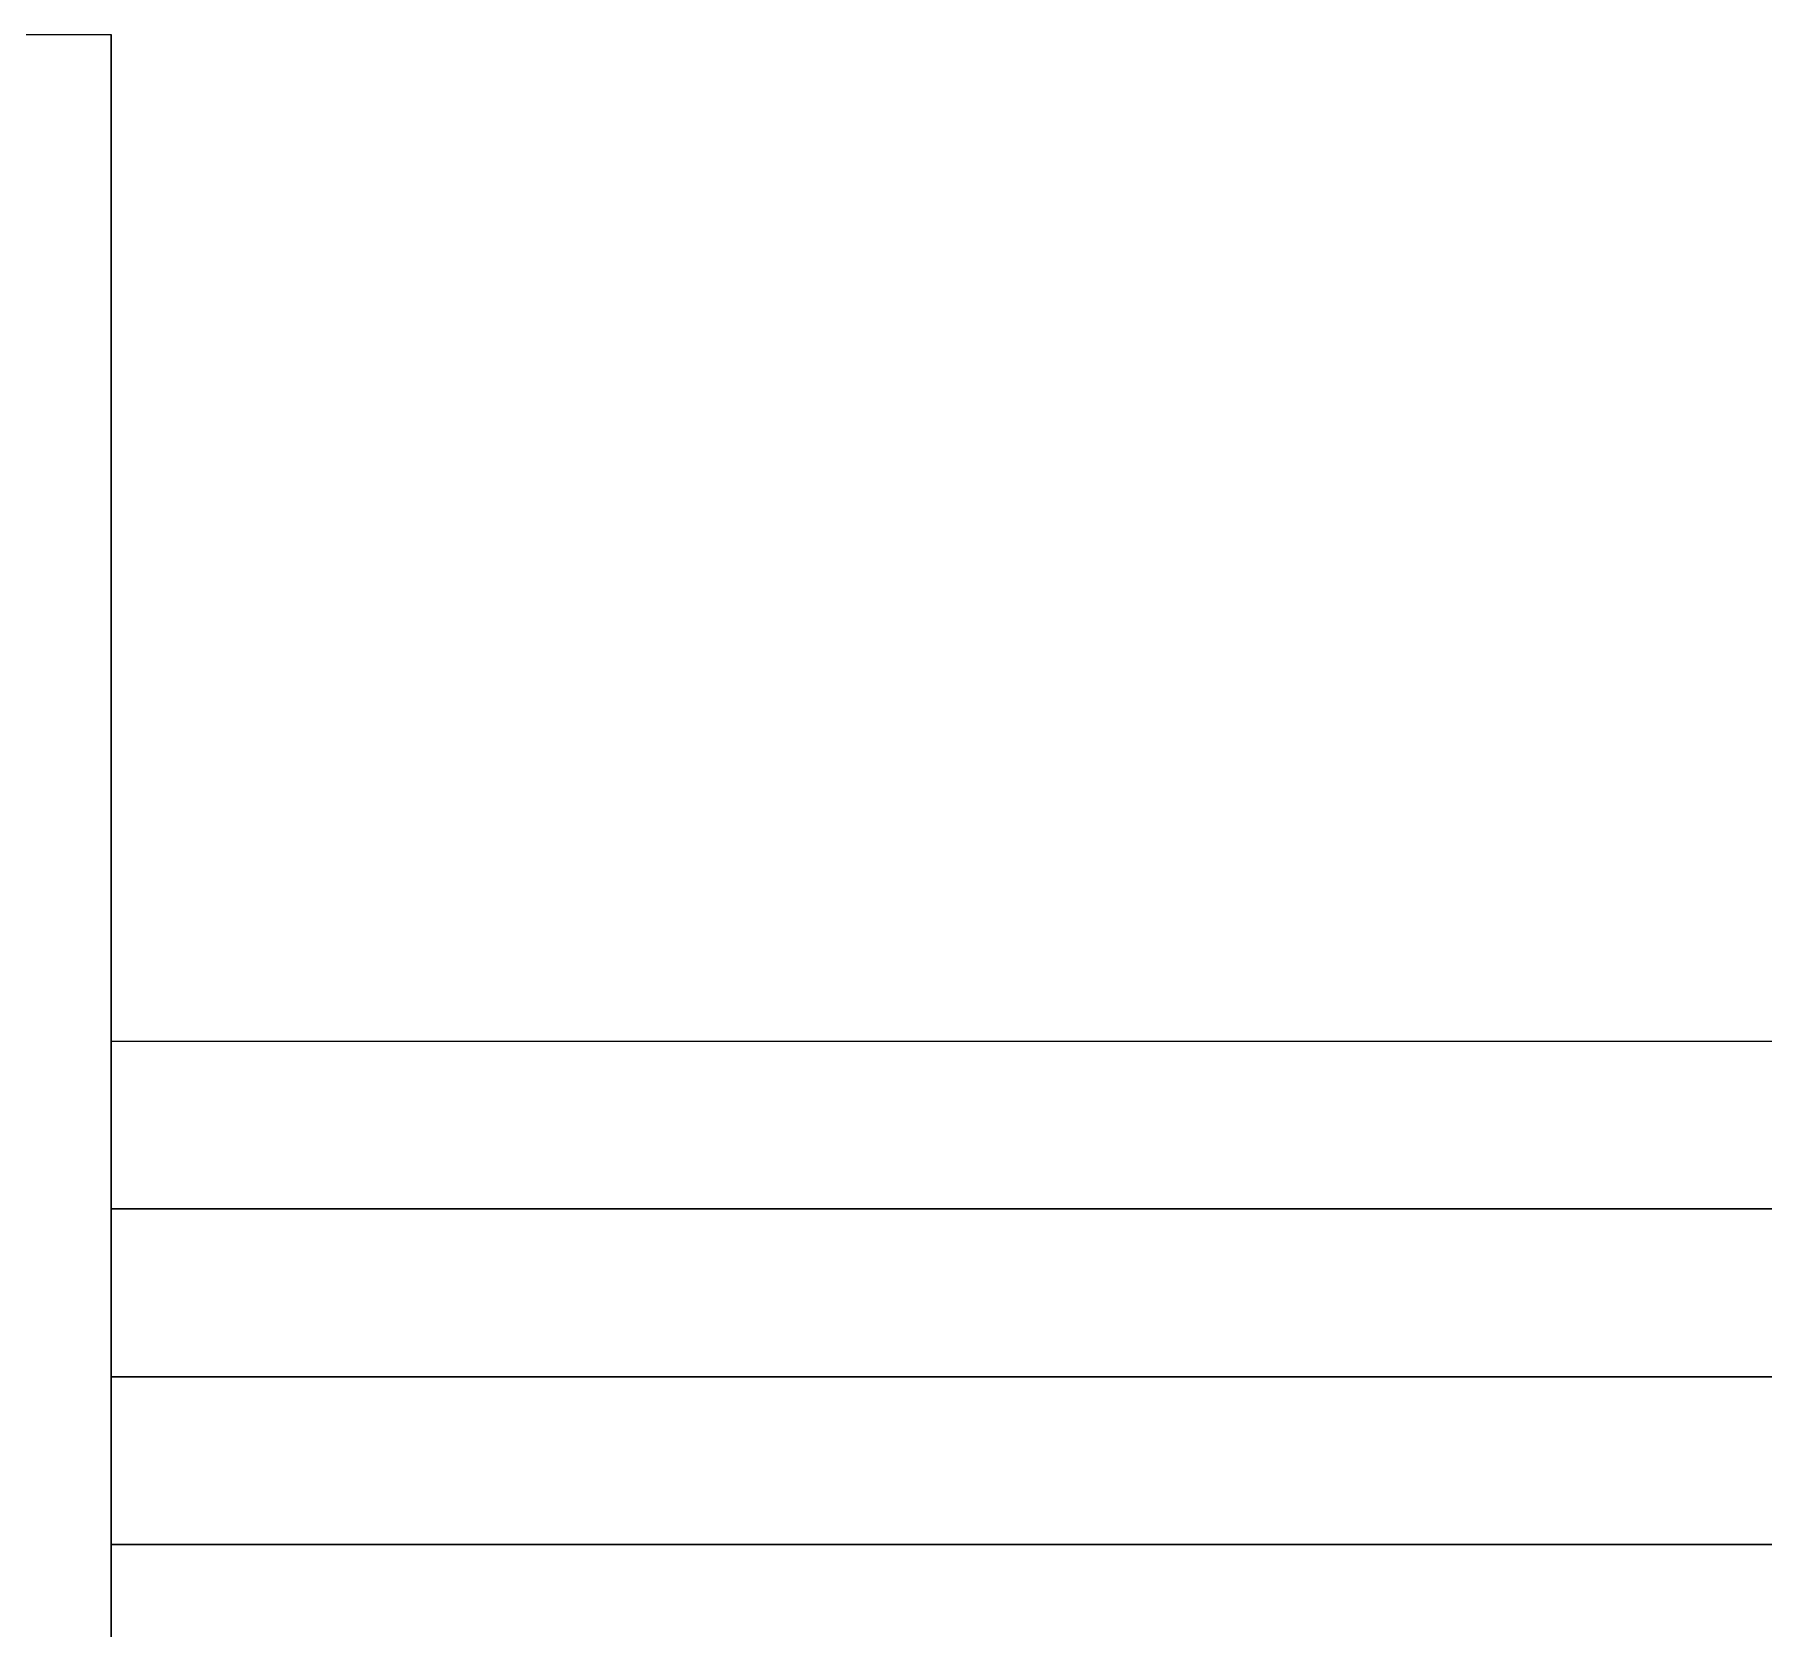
# Model space of a CAD drawing. Extents: x -19 to 297, y 0 to 420.
# Drawn here: x 173.44 to 178.59, y 218.52 to 223.27 of the extents above; entities that cross this region are included whole.
import ezdxf

# ---------------------------------------------------------------- set-up
doc = ezdxf.new("R2010")
doc.units = 0
doc.header["$MEASUREMENT"] = 0
doc.linetypes.add('K5LT_BASIC', pattern=[0])
doc.layers.add('Системный слой', color=7, linetype='Continuous')

# ---------------------------------------------------------------- blocks, each defined once
blk = doc.blocks.new('*U')
at = {"layer": 'Системный слой', "color": 5, "linetype": 'K5LT_BASIC'}
for p, q in [((173.6666, 219.7684), (173.6666, 220.2684)), ((173.6666, 220.2684), (183.6666, 220.2684)), ((173.6666, 219.2684), (173.6666, 219.7684)), ((173.6666, 219.7684), (183.6666, 219.7684)), ((183.6666, 219.7684), (173.6666, 219.7684)), ((173.6666, 218.7684), (173.6666, 219.2684)), ((173.6666, 219.2684), (183.6666, 219.2684)), ((183.6666, 219.2684), (173.6666, 219.2684)), ((173.6666, 218.2684), (173.6666, 218.7684)), ((173.6666, 218.7684), (183.6666, 218.7684)), ((183.6666, 218.7684), (173.6666, 218.7684))]:
    blk.add_line(p, q, dxfattribs=at)

msp = doc.modelspace()

# ---------------------------------------------------------------- linework, layer by layer
at = {"layer": 'Системный слой', "color": 5, "linetype": 'K5LT_BASIC'}
for p, q in [((168.4166, 223.2684), (173.6666, 223.2684)), ((173.6666, 223.2684), (173.6666, 213.7684)), ((173.6666, 213.7684), (173.6666, 223.2684)), ((173.6666, 213.7684), (173.6666, 220.2684))]:
    msp.add_line(p, q, dxfattribs=at)

# ---------------------------------------------------------------- block references
at = {"layer": 'Системный слой'}
msp.add_blockref('*U', (0, 0), dxfattribs=at)
msp.add_blockref('*U', (0, 0), dxfattribs=at)
msp.add_blockref('*U', (0, 0), dxfattribs=at)
msp.add_blockref('*U', (0, 0), dxfattribs=at)
msp.add_blockref('*U', (0, 0), dxfattribs=at)
msp.add_blockref('*U', (0, 0), dxfattribs=at)
msp.add_blockref('*U', (0, 0), dxfattribs=at)
msp.add_blockref('*U', (0, 0), dxfattribs=at)
msp.add_blockref('*U', (0, 0), dxfattribs=at)
msp.add_blockref('*U', (0, 0), dxfattribs=at)
msp.add_blockref('*U', (0, 0), dxfattribs=at)
msp.add_blockref('*U', (0, 0), dxfattribs=at)
msp.add_blockref('*U', (0, 0), dxfattribs=at)
msp.add_blockref('*U', (0, 0), dxfattribs=at)
msp.add_blockref('*U', (0, 0), dxfattribs=at)
msp.add_blockref('*U', (0, 0), dxfattribs=at)
msp.add_blockref('*U', (0, 0), dxfattribs=at)
msp.add_blockref('*U', (0, 0), dxfattribs=at)
msp.add_blockref('*U', (0, 0), dxfattribs=at)
msp.add_blockref('*U', (0, 0), dxfattribs=at)
msp.add_blockref('*U', (0, 0), dxfattribs=at)
msp.add_blockref('*U', (0, 0), dxfattribs=at)
msp.add_blockref('*U', (0, 0), dxfattribs=at)
msp.add_blockref('*U', (0, 0), dxfattribs=at)
msp.add_blockref('*U', (0, 0), dxfattribs=at)
msp.add_blockref('*U', (0, 0), dxfattribs=at)
msp.add_blockref('*U', (0, 0), dxfattribs=at)
msp.add_blockref('*U', (0, 0), dxfattribs=at)
msp.add_blockref('*U', (0, 0), dxfattribs=at)
msp.add_blockref('*U', (0, 0), dxfattribs=at)
msp.add_blockref('*U', (0, 0), dxfattribs=at)
msp.add_blockref('*U', (0, 0), dxfattribs=at)
msp.add_blockref('*U', (0, 0), dxfattribs=at)
msp.add_blockref('*U', (0, 0), dxfattribs=at)
msp.add_blockref('*U', (0, 0), dxfattribs=at)
msp.add_blockref('*U', (0, 0), dxfattribs=at)
msp.add_blockref('*U', (0, 0), dxfattribs=at)
msp.add_blockref('*U', (0, 0), dxfattribs=at)
msp.add_blockref('*U', (0, 0), dxfattribs=at)
msp.add_blockref('*U', (0, 0), dxfattribs=at)
msp.add_blockref('*U', (0, 0), dxfattribs=at)
msp.add_blockref('*U', (0, 0), dxfattribs=at)
msp.add_blockref('*U', (0, 0), dxfattribs=at)
msp.add_blockref('*U', (0, 0), dxfattribs=at)
msp.add_blockref('*U', (0, 0), dxfattribs=at)
msp.add_blockref('*U', (0, 0), dxfattribs=at)
msp.add_blockref('*U', (0, 0), dxfattribs=at)
msp.add_blockref('*U', (0, 0), dxfattribs=at)
msp.add_blockref('*U', (0, 0), dxfattribs=at)
msp.add_blockref('*U', (0, 0), dxfattribs=at)
msp.add_blockref('*U', (0, 0), dxfattribs=at)
msp.add_blockref('*U', (0, 0), dxfattribs=at)
msp.add_blockref('*U', (0, 0), dxfattribs=at)
msp.add_blockref('*U', (0, 0), dxfattribs=at)
msp.add_blockref('*U', (0, 0), dxfattribs=at)
msp.add_blockref('*U', (0, 0), dxfattribs=at)
msp.add_blockref('*U', (0, 0), dxfattribs=at)
msp.add_blockref('*U', (0, 0), dxfattribs=at)
msp.add_blockref('*U', (0, 0), dxfattribs=at)
msp.add_blockref('*U', (0, 0), dxfattribs=at)
msp.add_blockref('*U', (0, 0), dxfattribs=at)
msp.add_blockref('*U', (0, 0), dxfattribs=at)
msp.add_blockref('*U', (0, 0), dxfattribs=at)
msp.add_blockref('*U', (0, 0), dxfattribs=at)
msp.add_blockref('*U', (0, 0), dxfattribs=at)
msp.add_blockref('*U', (0, 0), dxfattribs=at)
msp.add_blockref('*U', (0, 0), dxfattribs=at)
msp.add_blockref('*U', (0, 0), dxfattribs=at)
msp.add_blockref('*U', (0, 0), dxfattribs=at)
msp.add_blockref('*U', (0, 0), dxfattribs=at)
msp.add_blockref('*U', (0, 0), dxfattribs=at)
msp.add_blockref('*U', (0, 0), dxfattribs=at)
msp.add_blockref('*U', (0, 0), dxfattribs=at)
msp.add_blockref('*U', (0, 0), dxfattribs=at)
msp.add_blockref('*U', (0, 0), dxfattribs=at)
msp.add_blockref('*U', (0, 0), dxfattribs=at)
msp.add_blockref('*U', (0, 0), dxfattribs=at)
msp.add_blockref('*U', (0, 0), dxfattribs=at)
msp.add_blockref('*U', (0, 0), dxfattribs=at)
msp.add_blockref('*U', (0, 0), dxfattribs=at)
msp.add_blockref('*U', (0, 0), dxfattribs=at)
msp.add_blockref('*U', (0, 0), dxfattribs=at)
msp.add_blockref('*U', (0, 0), dxfattribs=at)
msp.add_blockref('*U', (0, 0), dxfattribs=at)
msp.add_blockref('*U', (0, 0), dxfattribs=at)
msp.add_blockref('*U', (0, 0), dxfattribs=at)
msp.add_blockref('*U', (0, 0), dxfattribs=at)
msp.add_blockref('*U', (0, 0), dxfattribs=at)
msp.add_blockref('*U', (0, 0), dxfattribs=at)
msp.add_blockref('*U', (0, 0), dxfattribs=at)
msp.add_blockref('*U', (0, 0), dxfattribs=at)
msp.add_blockref('*U', (0, 0), dxfattribs=at)
msp.add_blockref('*U', (0, 0), dxfattribs=at)
msp.add_blockref('*U', (0, 0), dxfattribs=at)
msp.add_blockref('*U', (0, 0), dxfattribs=at)
msp.add_blockref('*U', (0, 0), dxfattribs=at)
msp.add_blockref('*U', (0, 0), dxfattribs=at)
msp.add_blockref('*U', (0, 0), dxfattribs=at)
msp.add_blockref('*U', (0, 0), dxfattribs=at)
msp.add_blockref('*U', (0, 0), dxfattribs=at)
msp.add_blockref('*U', (0, 0), dxfattribs=at)
msp.add_blockref('*U', (0, 0), dxfattribs=at)
msp.add_blockref('*U', (0, 0), dxfattribs=at)
msp.add_blockref('*U', (0, 0), dxfattribs=at)
msp.add_blockref('*U', (0, 0), dxfattribs=at)
msp.add_blockref('*U', (0, 0), dxfattribs=at)
msp.add_blockref('*U', (0, 0), dxfattribs=at)
msp.add_blockref('*U', (0, 0), dxfattribs=at)
msp.add_blockref('*U', (0, 0), dxfattribs=at)
msp.add_blockref('*U', (0, 0), dxfattribs=at)
msp.add_blockref('*U', (0, 0), dxfattribs=at)
msp.add_blockref('*U', (0, 0), dxfattribs=at)
msp.add_blockref('*U', (0, 0), dxfattribs=at)
msp.add_blockref('*U', (0, 0), dxfattribs=at)
msp.add_blockref('*U', (0, 0), dxfattribs=at)
msp.add_blockref('*U', (0, 0), dxfattribs=at)
msp.add_blockref('*U', (0, 0), dxfattribs=at)
msp.add_blockref('*U', (0, 0), dxfattribs=at)
msp.add_blockref('*U', (0, 0), dxfattribs=at)
msp.add_blockref('*U', (0, 0), dxfattribs=at)
msp.add_blockref('*U', (0, 0), dxfattribs=at)
msp.add_blockref('*U', (0, 0), dxfattribs=at)
msp.add_blockref('*U', (0, 0), dxfattribs=at)
msp.add_blockref('*U', (0, 0), dxfattribs=at)
msp.add_blockref('*U', (0, 0), dxfattribs=at)
msp.add_blockref('*U', (0, 0), dxfattribs=at)
msp.add_blockref('*U', (0, 0), dxfattribs=at)
msp.add_blockref('*U', (0, 0), dxfattribs=at)
msp.add_blockref('*U', (0, 0), dxfattribs=at)
msp.add_blockref('*U', (0, 0), dxfattribs=at)
msp.add_blockref('*U', (0, 0), dxfattribs=at)
msp.add_blockref('*U', (0, 0), dxfattribs=at)
msp.add_blockref('*U', (0, 0), dxfattribs=at)
msp.add_blockref('*U', (0, 0), dxfattribs=at)
msp.add_blockref('*U', (0, 0), dxfattribs=at)
msp.add_blockref('*U', (0, 0), dxfattribs=at)
msp.add_blockref('*U', (0, 0), dxfattribs=at)
msp.add_blockref('*U', (0, 0), dxfattribs=at)
msp.add_blockref('*U', (0, 0), dxfattribs=at)
msp.add_blockref('*U', (0, 0), dxfattribs=at)
msp.add_blockref('*U', (0, 0), dxfattribs=at)
msp.add_blockref('*U', (0, 0), dxfattribs=at)
msp.add_blockref('*U', (0, 0), dxfattribs=at)
msp.add_blockref('*U', (0, 0), dxfattribs=at)
msp.add_blockref('*U', (0, 0), dxfattribs=at)
msp.add_blockref('*U', (0, 0), dxfattribs=at)
msp.add_blockref('*U', (0, 0), dxfattribs=at)
msp.add_blockref('*U', (0, 0), dxfattribs=at)
msp.add_blockref('*U', (0, 0), dxfattribs=at)
msp.add_blockref('*U', (0, 0), dxfattribs=at)
msp.add_blockref('*U', (0, 0), dxfattribs=at)
msp.add_blockref('*U', (0, 0), dxfattribs=at)
msp.add_blockref('*U', (0, 0), dxfattribs=at)
msp.add_blockref('*U', (0, 0), dxfattribs=at)
msp.add_blockref('*U', (0, 0), dxfattribs=at)
msp.add_blockref('*U', (0, 0), dxfattribs=at)
msp.add_blockref('*U', (0, 0), dxfattribs=at)
msp.add_blockref('*U', (0, 0), dxfattribs=at)
msp.add_blockref('*U', (0, 0), dxfattribs=at)
msp.add_blockref('*U', (0, 0), dxfattribs=at)
msp.add_blockref('*U', (0, 0), dxfattribs=at)
msp.add_blockref('*U', (0, 0), dxfattribs=at)
msp.add_blockref('*U', (0, 0), dxfattribs=at)
msp.add_blockref('*U', (0, 0), dxfattribs=at)
msp.add_blockref('*U', (0, 0), dxfattribs=at)
msp.add_blockref('*U', (0, 0), dxfattribs=at)
msp.add_blockref('*U', (0, 0), dxfattribs=at)
msp.add_blockref('*U', (0, 0), dxfattribs=at)
msp.add_blockref('*U', (0, 0), dxfattribs=at)
msp.add_blockref('*U', (0, 0), dxfattribs=at)
msp.add_blockref('*U', (0, 0), dxfattribs=at)
msp.add_blockref('*U', (0, 0), dxfattribs=at)
msp.add_blockref('*U', (0, 0), dxfattribs=at)
msp.add_blockref('*U', (0, 0), dxfattribs=at)
msp.add_blockref('*U', (0, 0), dxfattribs=at)
msp.add_blockref('*U', (0, 0), dxfattribs=at)
msp.add_blockref('*U', (0, 0), dxfattribs=at)
msp.add_blockref('*U', (0, 0), dxfattribs=at)
msp.add_blockref('*U', (0, 0), dxfattribs=at)
msp.add_blockref('*U', (0, 0), dxfattribs=at)
msp.add_blockref('*U', (0, 0), dxfattribs=at)
msp.add_blockref('*U', (0, 0), dxfattribs=at)
msp.add_blockref('*U', (0, 0), dxfattribs=at)
msp.add_blockref('*U', (0, 0), dxfattribs=at)
msp.add_blockref('*U', (0, 0), dxfattribs=at)
msp.add_blockref('*U', (0, 0), dxfattribs=at)
msp.add_blockref('*U', (0, 0), dxfattribs=at)
msp.add_blockref('*U', (0, 0), dxfattribs=at)
msp.add_blockref('*U', (0, 0), dxfattribs=at)
msp.add_blockref('*U', (0, 0), dxfattribs=at)
msp.add_blockref('*U', (0, 0), dxfattribs=at)
msp.add_blockref('*U', (0, 0), dxfattribs=at)
msp.add_blockref('*U', (0, 0), dxfattribs=at)
msp.add_blockref('*U', (0, 0), dxfattribs=at)
msp.add_blockref('*U', (0, 0), dxfattribs=at)
msp.add_blockref('*U', (0, 0), dxfattribs=at)
msp.add_blockref('*U', (0, 0), dxfattribs=at)
msp.add_blockref('*U', (0, 0), dxfattribs=at)
msp.add_blockref('*U', (0, 0), dxfattribs=at)
msp.add_blockref('*U', (0, 0), dxfattribs=at)
msp.add_blockref('*U', (0, 0), dxfattribs=at)
msp.add_blockref('*U', (0, 0), dxfattribs=at)
msp.add_blockref('*U', (0, 0), dxfattribs=at)
msp.add_blockref('*U', (0, 0), dxfattribs=at)
msp.add_blockref('*U', (0, 0), dxfattribs=at)
msp.add_blockref('*U', (0, 0), dxfattribs=at)
msp.add_blockref('*U', (0, 0), dxfattribs=at)
msp.add_blockref('*U', (0, 0), dxfattribs=at)
msp.add_blockref('*U', (0, 0), dxfattribs=at)
msp.add_blockref('*U', (0, 0), dxfattribs=at)
msp.add_blockref('*U', (0, 0), dxfattribs=at)
msp.add_blockref('*U', (0, 0), dxfattribs=at)
msp.add_blockref('*U', (0, 0), dxfattribs=at)
msp.add_blockref('*U', (0, 0), dxfattribs=at)
msp.add_blockref('*U', (0, 0), dxfattribs=at)
msp.add_blockref('*U', (0, 0), dxfattribs=at)
msp.add_blockref('*U', (0, 0), dxfattribs=at)
msp.add_blockref('*U', (0, 0), dxfattribs=at)
msp.add_blockref('*U', (0, 0), dxfattribs=at)
msp.add_blockref('*U', (0, 0), dxfattribs=at)
msp.add_blockref('*U', (0, 0), dxfattribs=at)
msp.add_blockref('*U', (0, 0), dxfattribs=at)
msp.add_blockref('*U', (0, 0), dxfattribs=at)
msp.add_blockref('*U', (0, 0), dxfattribs=at)
msp.add_blockref('*U', (0, 0), dxfattribs=at)
msp.add_blockref('*U', (0, 0), dxfattribs=at)
msp.add_blockref('*U', (0, 0), dxfattribs=at)
msp.add_blockref('*U', (0, 0), dxfattribs=at)
msp.add_blockref('*U', (0, 0), dxfattribs=at)
msp.add_blockref('*U', (0, 0), dxfattribs=at)
msp.add_blockref('*U', (0, 0), dxfattribs=at)
msp.add_blockref('*U', (0, 0), dxfattribs=at)
msp.add_blockref('*U', (0, 0), dxfattribs=at)
msp.add_blockref('*U', (0, 0), dxfattribs=at)
msp.add_blockref('*U', (0, 0), dxfattribs=at)
msp.add_blockref('*U', (0, 0), dxfattribs=at)
msp.add_blockref('*U', (0, 0), dxfattribs=at)
msp.add_blockref('*U', (0, 0), dxfattribs=at)
msp.add_blockref('*U', (0, 0), dxfattribs=at)
msp.add_blockref('*U', (0, 0), dxfattribs=at)
msp.add_blockref('*U', (0, 0), dxfattribs=at)
msp.add_blockref('*U', (0, 0), dxfattribs=at)
msp.add_blockref('*U', (0, 0), dxfattribs=at)
msp.add_blockref('*U', (0, 0), dxfattribs=at)
msp.add_blockref('*U', (0, 0), dxfattribs=at)
msp.add_blockref('*U', (0, 0), dxfattribs=at)
msp.add_blockref('*U', (0, 0), dxfattribs=at)
msp.add_blockref('*U', (0, 0), dxfattribs=at)
msp.add_blockref('*U', (0, 0), dxfattribs=at)
msp.add_blockref('*U', (0, 0), dxfattribs=at)
msp.add_blockref('*U', (0, 0), dxfattribs=at)
msp.add_blockref('*U', (0, 0), dxfattribs=at)
msp.add_blockref('*U', (0, 0), dxfattribs=at)
msp.add_blockref('*U', (0, 0), dxfattribs=at)
msp.add_blockref('*U', (0, 0), dxfattribs=at)
msp.add_blockref('*U', (0, 0), dxfattribs=at)
msp.add_blockref('*U', (0, 0), dxfattribs=at)
msp.add_blockref('*U', (0, 0), dxfattribs=at)
msp.add_blockref('*U', (0, 0), dxfattribs=at)
msp.add_blockref('*U', (0, 0), dxfattribs=at)
msp.add_blockref('*U', (0, 0), dxfattribs=at)
msp.add_blockref('*U', (0, 0), dxfattribs=at)
msp.add_blockref('*U', (0, 0), dxfattribs=at)
msp.add_blockref('*U', (0, 0), dxfattribs=at)
msp.add_blockref('*U', (0, 0), dxfattribs=at)
msp.add_blockref('*U', (0, 0), dxfattribs=at)
msp.add_blockref('*U', (0, 0), dxfattribs=at)
msp.add_blockref('*U', (0, 0), dxfattribs=at)
msp.add_blockref('*U', (0, 0), dxfattribs=at)
msp.add_blockref('*U', (0, 0), dxfattribs=at)
msp.add_blockref('*U', (0, 0), dxfattribs=at)
msp.add_blockref('*U', (0, 0), dxfattribs=at)
msp.add_blockref('*U', (0, 0), dxfattribs=at)
msp.add_blockref('*U', (0, 0), dxfattribs=at)
msp.add_blockref('*U', (0, 0), dxfattribs=at)
msp.add_blockref('*U', (0, 0), dxfattribs=at)
msp.add_blockref('*U', (0, 0), dxfattribs=at)
msp.add_blockref('*U', (0, 0), dxfattribs=at)
msp.add_blockref('*U', (0, 0), dxfattribs=at)
msp.add_blockref('*U', (0, 0), dxfattribs=at)
msp.add_blockref('*U', (0, 0), dxfattribs=at)
msp.add_blockref('*U', (0, 0), dxfattribs=at)
msp.add_blockref('*U', (0, 0), dxfattribs=at)
msp.add_blockref('*U', (0, 0), dxfattribs=at)
msp.add_blockref('*U', (0, 0), dxfattribs=at)
msp.add_blockref('*U', (0, 0), dxfattribs=at)
msp.add_blockref('*U', (0, 0), dxfattribs=at)
msp.add_blockref('*U', (0, 0), dxfattribs=at)
msp.add_blockref('*U', (0, 0), dxfattribs=at)
msp.add_blockref('*U', (0, 0), dxfattribs=at)
msp.add_blockref('*U', (0, 0), dxfattribs=at)
msp.add_blockref('*U', (0, 0), dxfattribs=at)
msp.add_blockref('*U', (0, 0), dxfattribs=at)
msp.add_blockref('*U', (0, 0), dxfattribs=at)
msp.add_blockref('*U', (0, 0), dxfattribs=at)
msp.add_blockref('*U', (0, 0), dxfattribs=at)
msp.add_blockref('*U', (0, 0), dxfattribs=at)
msp.add_blockref('*U', (0, 0), dxfattribs=at)
msp.add_blockref('*U', (0, 0), dxfattribs=at)
msp.add_blockref('*U', (0, 0), dxfattribs=at)
msp.add_blockref('*U', (0, 0), dxfattribs=at)
msp.add_blockref('*U', (0, 0), dxfattribs=at)
msp.add_blockref('*U', (0, 0), dxfattribs=at)
msp.add_blockref('*U', (0, 0), dxfattribs=at)
msp.add_blockref('*U', (0, 0), dxfattribs=at)
msp.add_blockref('*U', (0, 0), dxfattribs=at)
msp.add_blockref('*U', (0, 0), dxfattribs=at)
msp.add_blockref('*U', (0, 0), dxfattribs=at)
msp.add_blockref('*U', (0, 0), dxfattribs=at)
msp.add_blockref('*U', (0, 0), dxfattribs=at)
msp.add_blockref('*U', (0, 0), dxfattribs=at)
msp.add_blockref('*U', (0, 0), dxfattribs=at)
msp.add_blockref('*U', (0, 0), dxfattribs=at)
msp.add_blockref('*U', (0, 0), dxfattribs=at)
msp.add_blockref('*U', (0, 0), dxfattribs=at)
msp.add_blockref('*U', (0, 0), dxfattribs=at)
msp.add_blockref('*U', (0, 0), dxfattribs=at)
msp.add_blockref('*U', (0, 0), dxfattribs=at)
msp.add_blockref('*U', (0, 0), dxfattribs=at)
msp.add_blockref('*U', (0, 0), dxfattribs=at)
msp.add_blockref('*U', (0, 0), dxfattribs=at)
msp.add_blockref('*U', (0, 0), dxfattribs=at)
msp.add_blockref('*U', (0, 0), dxfattribs=at)
msp.add_blockref('*U', (0, 0), dxfattribs=at)
msp.add_blockref('*U', (0, 0), dxfattribs=at)
msp.add_blockref('*U', (0, 0), dxfattribs=at)
msp.add_blockref('*U', (0, 0), dxfattribs=at)
msp.add_blockref('*U', (0, 0), dxfattribs=at)
msp.add_blockref('*U', (0, 0), dxfattribs=at)
msp.add_blockref('*U', (0, 0), dxfattribs=at)
msp.add_blockref('*U', (0, 0), dxfattribs=at)
msp.add_blockref('*U', (0, 0), dxfattribs=at)
msp.add_blockref('*U', (0, 0), dxfattribs=at)
msp.add_blockref('*U', (0, 0), dxfattribs=at)
msp.add_blockref('*U', (0, 0), dxfattribs=at)
msp.add_blockref('*U', (0, 0), dxfattribs=at)
msp.add_blockref('*U', (0, 0), dxfattribs=at)
msp.add_blockref('*U', (0, 0), dxfattribs=at)
msp.add_blockref('*U', (0, 0), dxfattribs=at)
msp.add_blockref('*U', (0, 0), dxfattribs=at)
msp.add_blockref('*U', (0, 0), dxfattribs=at)
msp.add_blockref('*U', (0, 0), dxfattribs=at)
msp.add_blockref('*U', (0, 0), dxfattribs=at)
msp.add_blockref('*U', (0, 0), dxfattribs=at)
msp.add_blockref('*U', (0, 0), dxfattribs=at)
msp.add_blockref('*U', (0, 0), dxfattribs=at)
msp.add_blockref('*U', (0, 0), dxfattribs=at)
msp.add_blockref('*U', (0, 0), dxfattribs=at)
msp.add_blockref('*U', (0, 0), dxfattribs=at)
msp.add_blockref('*U', (0, 0), dxfattribs=at)
msp.add_blockref('*U', (0, 0), dxfattribs=at)
msp.add_blockref('*U', (0, 0), dxfattribs=at)
msp.add_blockref('*U', (0, 0), dxfattribs=at)
msp.add_blockref('*U', (0, 0), dxfattribs=at)
msp.add_blockref('*U', (0, 0), dxfattribs=at)
msp.add_blockref('*U', (0, 0), dxfattribs=at)
msp.add_blockref('*U', (0, 0), dxfattribs=at)
msp.add_blockref('*U', (0, 0), dxfattribs=at)
msp.add_blockref('*U', (0, 0), dxfattribs=at)
msp.add_blockref('*U', (0, 0), dxfattribs=at)
msp.add_blockref('*U', (0, 0), dxfattribs=at)
msp.add_blockref('*U', (0, 0), dxfattribs=at)
msp.add_blockref('*U', (0, 0), dxfattribs=at)
msp.add_blockref('*U', (0, 0), dxfattribs=at)
msp.add_blockref('*U', (0, 0), dxfattribs=at)
msp.add_blockref('*U', (0, 0), dxfattribs=at)
msp.add_blockref('*U', (0, 0), dxfattribs=at)
msp.add_blockref('*U', (0, 0), dxfattribs=at)
msp.add_blockref('*U', (0, 0), dxfattribs=at)
msp.add_blockref('*U', (0, 0), dxfattribs=at)
msp.add_blockref('*U', (0, 0), dxfattribs=at)
msp.add_blockref('*U', (0, 0), dxfattribs=at)
msp.add_blockref('*U', (0, 0), dxfattribs=at)
msp.add_blockref('*U', (0, 0), dxfattribs=at)
msp.add_blockref('*U', (0, 0), dxfattribs=at)
msp.add_blockref('*U', (0, 0), dxfattribs=at)
msp.add_blockref('*U', (0, 0), dxfattribs=at)
msp.add_blockref('*U', (0, 0), dxfattribs=at)
msp.add_blockref('*U', (0, 0), dxfattribs=at)
msp.add_blockref('*U', (0, 0), dxfattribs=at)
msp.add_blockref('*U', (0, 0), dxfattribs=at)
msp.add_blockref('*U', (0, 0), dxfattribs=at)
msp.add_blockref('*U', (0, 0), dxfattribs=at)
msp.add_blockref('*U', (0, 0), dxfattribs=at)
msp.add_blockref('*U', (0, 0), dxfattribs=at)
msp.add_blockref('*U', (0, 0), dxfattribs=at)
msp.add_blockref('*U', (0, 0), dxfattribs=at)
msp.add_blockref('*U', (0, 0), dxfattribs=at)
msp.add_blockref('*U', (0, 0), dxfattribs=at)
msp.add_blockref('*U', (0, 0), dxfattribs=at)
msp.add_blockref('*U', (0, 0), dxfattribs=at)
msp.add_blockref('*U', (0, 0), dxfattribs=at)
msp.add_blockref('*U', (0, 0), dxfattribs=at)
msp.add_blockref('*U', (0, 0), dxfattribs=at)
msp.add_blockref('*U', (0, 0), dxfattribs=at)
msp.add_blockref('*U', (0, 0), dxfattribs=at)
msp.add_blockref('*U', (0, 0), dxfattribs=at)
msp.add_blockref('*U', (0, 0), dxfattribs=at)
msp.add_blockref('*U', (0, 0), dxfattribs=at)
msp.add_blockref('*U', (0, 0), dxfattribs=at)
msp.add_blockref('*U', (0, 0), dxfattribs=at)
msp.add_blockref('*U', (0, 0), dxfattribs=at)
msp.add_blockref('*U', (0, 0), dxfattribs=at)
msp.add_blockref('*U', (0, 0), dxfattribs=at)
msp.add_blockref('*U', (0, 0), dxfattribs=at)
msp.add_blockref('*U', (0, 0), dxfattribs=at)
msp.add_blockref('*U', (0, 0), dxfattribs=at)
msp.add_blockref('*U', (0, 0), dxfattribs=at)
msp.add_blockref('*U', (0, 0), dxfattribs=at)
msp.add_blockref('*U', (0, 0), dxfattribs=at)
msp.add_blockref('*U', (0, 0), dxfattribs=at)
msp.add_blockref('*U', (0, 0), dxfattribs=at)
msp.add_blockref('*U', (0, 0), dxfattribs=at)
msp.add_blockref('*U', (0, 0), dxfattribs=at)
msp.add_blockref('*U', (0, 0), dxfattribs=at)
msp.add_blockref('*U', (0, 0), dxfattribs=at)
msp.add_blockref('*U', (0, 0), dxfattribs=at)
msp.add_blockref('*U', (0, 0), dxfattribs=at)
msp.add_blockref('*U', (0, 0), dxfattribs=at)
msp.add_blockref('*U', (0, 0), dxfattribs=at)
msp.add_blockref('*U', (0, 0), dxfattribs=at)
msp.add_blockref('*U', (0, 0), dxfattribs=at)
msp.add_blockref('*U', (0, 0), dxfattribs=at)
msp.add_blockref('*U', (0, 0), dxfattribs=at)
msp.add_blockref('*U', (0, 0), dxfattribs=at)
msp.add_blockref('*U', (0, 0), dxfattribs=at)
msp.add_blockref('*U', (0, 0), dxfattribs=at)
msp.add_blockref('*U', (0, 0), dxfattribs=at)
msp.add_blockref('*U', (0, 0), dxfattribs=at)
msp.add_blockref('*U', (0, 0), dxfattribs=at)
msp.add_blockref('*U', (0, 0), dxfattribs=at)
msp.add_blockref('*U', (0, 0), dxfattribs=at)
msp.add_blockref('*U', (0, 0), dxfattribs=at)
msp.add_blockref('*U', (0, 0), dxfattribs=at)
msp.add_blockref('*U', (0, 0), dxfattribs=at)
msp.add_blockref('*U', (0, 0), dxfattribs=at)
msp.add_blockref('*U', (0, 0), dxfattribs=at)
msp.add_blockref('*U', (0, 0), dxfattribs=at)
msp.add_blockref('*U', (0, 0), dxfattribs=at)
msp.add_blockref('*U', (0, 0), dxfattribs=at)
msp.add_blockref('*U', (0, 0), dxfattribs=at)
msp.add_blockref('*U', (0, 0), dxfattribs=at)
msp.add_blockref('*U', (0, 0), dxfattribs=at)
msp.add_blockref('*U', (0, 0), dxfattribs=at)
msp.add_blockref('*U', (0, 0), dxfattribs=at)
msp.add_blockref('*U', (0, 0), dxfattribs=at)
msp.add_blockref('*U', (0, 0), dxfattribs=at)
msp.add_blockref('*U', (0, 0), dxfattribs=at)
msp.add_blockref('*U', (0, 0), dxfattribs=at)
msp.add_blockref('*U', (0, 0), dxfattribs=at)

doc.saveas('drawing.dxf')
